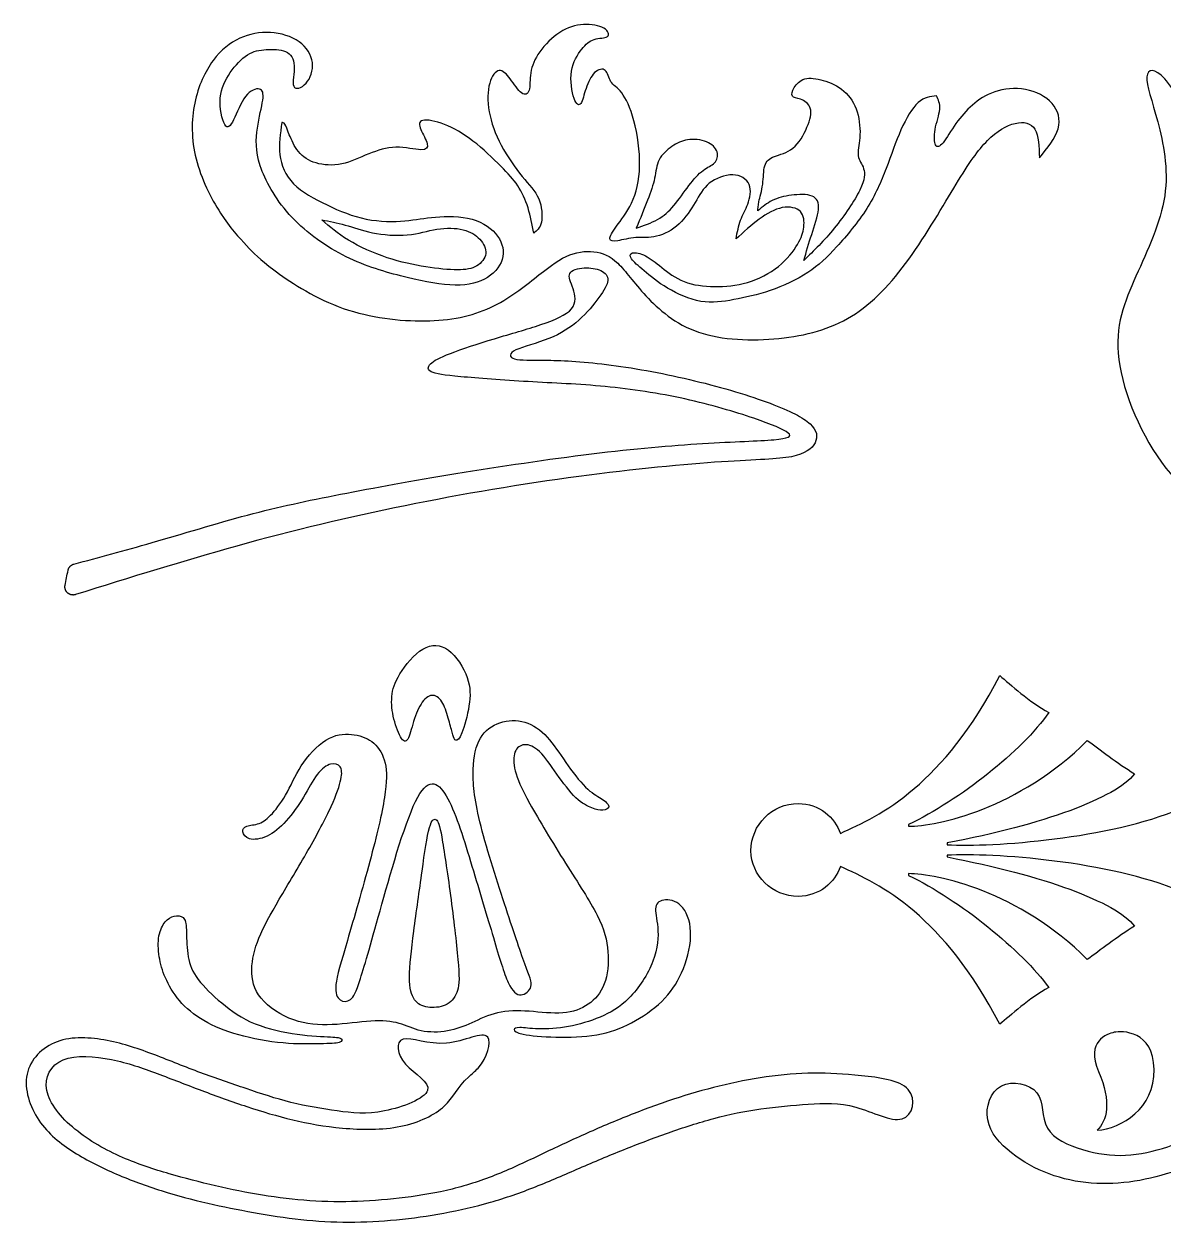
# Model space of a CAD drawing. Header units: millimetres. Extents: x -103 to 104, y -99 to 78.
# Drawn here: x -102.74 to -60.45, y -63.43 to -18.95 of the extents above; entities that cross this region are included whole.
import ezdxf

# ---------------------------------------------------------------- set-up
doc = ezdxf.new("R2010")
doc.units = ezdxf.units.MM
doc.header["$MEASUREMENT"] = 0

msp = doc.modelspace()

# ---------------------------------------------------------------- linework, layer by layer
at = {"color": 5, "linetype": 'ByBlock', "lineweight": -2}
for p, q in [((-69.895, -48.67), (-69.895, -48.735)), ((-68.464, -49.353), (-68.464, -49.418)), ((-68.464, -49.808), (-68.464, -49.873)), ((-69.895, -50.491), (-69.895, -50.556))]:
    msp.add_line(p, q, dxfattribs=at)
for points, knots in [([(-76.304, -26.93), (-76.257, -26.682), (-76.21, -26.434), (-76.133, -26.227), (-76.057, -26.021), (-75.95, -25.855), (-75.868, -25.631), (-75.785, -25.407), (-75.726, -25.123), (-75.814, -24.911), (-75.903, -24.698), (-76.139, -24.556), (-76.429, -24.55), (-76.718, -24.545), (-77.06, -24.674), (-77.296, -24.863), (-77.533, -25.052), (-77.792, -25.548), (-78.17, -26.139), (-78.418, -26.369), (-78.666, -26.599), (-78.973, -26.765), (-79.251, -26.83), (-79.528, -26.895), (-79.776, -26.859), (-80.024, -26.877), (-80.272, -26.895), (-80.52, -26.965), (-80.698, -26.995), (-80.875, -27.024), (-80.981, -27.013), (-80.987, -26.924), (-80.993, -26.836), (-80.898, -26.67), (-80.739, -26.452), (-80.579, -26.233), (-80.355, -25.962), (-80.184, -25.596), (-80.013, -25.229), (-79.895, -24.769), (-79.883, -24.22), (-79.871, -23.671), (-79.965, -23.033), (-80.095, -22.543), (-80.225, -22.053), (-80.39, -21.71), (-80.55, -21.504), (-80.709, -21.297), (-80.863, -21.226), (-80.951, -21.09), (-81.04, -20.955), (-81.064, -20.754), (-81.158, -20.671), (-81.253, -20.588), (-81.418, -20.624), (-81.69, -20.884), (-81.796, -21.108), (-81.873, -21.338), (-81.949, -21.569), (-81.997, -21.805), (-82.067, -21.899), (-82.138, -21.994), (-82.233, -21.946), (-82.315, -21.71), (-82.398, -21.474), (-82.54, -20.624), (-82.186, -20.081), (-82.032, -19.886), (-81.878, -19.691), (-81.749, -19.573), (-81.571, -19.52), (-81.394, -19.467), (-81.17, -19.478), (-81.081, -19.413), (-80.993, -19.348), (-81.04, -19.207), (-81.382, -19.006), (-81.678, -18.947), (-82.268, -18.982), (-82.563, -19.077), (-82.847, -19.26), (-83.13, -19.443), (-83.402, -19.715), (-83.591, -19.98), (-83.78, -20.246), (-83.886, -20.506), (-83.927, -20.76), (-83.969, -21.014), (-83.945, -21.262), (-83.986, -21.409), (-84.028, -21.557), (-84.134, -21.604), (-84.264, -21.51), (-84.394, -21.415), (-84.547, -21.179), (-84.689, -20.99), (-84.831, -20.801), (-84.961, -20.659), (-85.232, -20.695), (-85.374, -20.872), (-85.451, -21.149), (-85.528, -21.427), (-85.539, -21.805), (-85.468, -22.206), (-85.398, -22.608), (-85.244, -23.033), (-85.02, -23.452), (-84.795, -23.871), (-84.5, -24.285), (-84.24, -24.604), (-83.981, -24.922), (-83.756, -25.147), (-83.632, -25.436), (-83.508, -25.725), (-83.485, -26.08), (-83.532, -26.304), (-83.579, -26.528), (-83.697, -26.623), (-83.815, -26.717)], [2.3486842, 2.3486842, 2.3486842, 2.3486842, 2.3552632, 2.3552632, 2.3552632, 2.3618421, 2.3618421, 2.3618421, 2.3684211, 2.3684211, 2.3684211, 2.375, 2.375, 2.375, 2.3815789, 2.3815789, 2.3815789, 2.3881579, 2.3947368, 2.3947368, 2.3947368, 2.4013158, 2.4013158, 2.4013158, 2.4078947, 2.4078947, 2.4078947, 2.4144737, 2.4144737, 2.4144737, 2.4210526, 2.4210526, 2.4210526, 2.4276316, 2.4276316, 2.4276316, 2.4342105, 2.4342105, 2.4342105, 2.4407895, 2.4407895, 2.4407895, 2.4473684, 2.4473684, 2.4473684, 2.4539474, 2.4539474, 2.4539474, 2.4605263, 2.4605263, 2.4605263, 2.4671053, 2.4671053, 2.4671053, 2.4736842, 2.4736842, 2.4802632, 2.4802632, 2.4802632, 2.4868421, 2.4868421, 2.4868421, 2.4934211, 2.4934211, 2.4934211, 2.5, 2.5065789, 2.5065789, 2.5065789, 2.5131579, 2.5131579, 2.5131579, 2.5197368, 2.5197368, 2.5197368, 2.5263158, 2.5263158, 2.5328947, 2.5328947, 2.5394737, 2.5394737, 2.5394737, 2.5460526, 2.5460526, 2.5460526, 2.5526316, 2.5526316, 2.5526316, 2.5592105, 2.5592105, 2.5592105, 2.5657895, 2.5657895, 2.5657895, 2.5723684, 2.5723684, 2.5723684, 2.5789474, 2.5789474, 2.5855263, 2.5855263, 2.5855263, 2.5921053, 2.5921053, 2.5921053, 2.5986842, 2.5986842, 2.5986842, 2.6052632, 2.6052632, 2.6052632, 2.6118421, 2.6118421, 2.6118421, 2.6184211, 2.6184211, 2.6184211, 2.625, 2.625, 2.625, 2.625]), ([(-93.168, -22.608), (-93.227, -23.009), (-93.286, -23.411), (-93.239, -23.801), (-93.192, -24.19), (-93.038, -24.568), (-92.731, -24.881), (-92.424, -25.194), (-91.964, -25.442), (-91.491, -25.666), (-91.019, -25.891), (-90.535, -26.092), (-90.033, -26.192), (-89.531, -26.292), (-89.011, -26.292), (-88.598, -26.257), (-88.185, -26.221), (-87.878, -26.151), (-87.051, -26.08), (-86.531, -26.08), (-86.106, -26.198), (-85.681, -26.316), (-85.35, -26.552), (-85.156, -26.824), (-84.961, -27.095), (-84.902, -27.402), (-84.99, -27.692), (-85.079, -27.981), (-85.315, -28.253), (-85.646, -28.424), (-85.976, -28.595), (-86.401, -28.666), (-87.452, -28.607), (-88.078, -28.477), (-88.763, -28.3), (-89.448, -28.123), (-90.192, -27.898), (-90.918, -27.52), (-91.645, -27.143), (-93.062, -26.08), (-93.794, -24.757), (-93.971, -24.208), (-94.148, -23.659), (-94.136, -23.222), (-94.018, -22.407), (-93.912, -22.029), (-93.877, -21.775), (-93.841, -21.521), (-93.877, -21.391), (-94.001, -21.362), (-94.125, -21.332), (-94.337, -21.403), (-94.514, -21.634), (-94.691, -21.864), (-94.833, -22.254), (-94.957, -22.502), (-95.081, -22.75), (-95.187, -22.856), (-95.288, -22.685), (-95.388, -22.513), (-95.483, -22.065), (-95.453, -21.693), (-95.424, -21.321), (-95.117, -20.73), (-94.668, -20.234), (-94.443, -20.092), (-94.219, -19.951), (-93.995, -19.915), (-93.747, -19.898), (-93.499, -19.88), (-93.227, -19.88), (-93.032, -19.968), (-92.837, -20.057), (-92.719, -20.234), (-92.708, -20.5), (-92.696, -20.765), (-92.791, -21.12), (-92.726, -21.261), (-92.661, -21.403), (-92.436, -21.332), (-92.271, -21.149), (-92.105, -20.966), (-91.999, -20.671), (-92.034, -20.382), (-92.07, -20.092), (-92.247, -19.809), (-92.53, -19.608), (-92.814, -19.408), (-93.204, -19.289), (-93.593, -19.266), (-93.983, -19.242), (-94.373, -19.313), (-94.733, -19.478), (-95.093, -19.644), (-95.424, -19.903), (-95.719, -20.305), (-96.014, -20.707), (-96.274, -21.25), (-96.404, -21.882), (-96.534, -22.513), (-96.534, -23.234), (-96.351, -23.96), (-96.168, -24.686), (-95.802, -25.418), (-95.447, -25.968), (-95.093, -26.517), (-94.751, -26.883), (-94.479, -27.172), (-94.207, -27.461), (-94.007, -27.674), (-93.469, -28.076)], [2.7368421, 2.7368421, 2.7368421, 2.7368421, 2.7434211, 2.7434211, 2.7434211, 2.75, 2.75, 2.75, 2.7565789, 2.7565789, 2.7565789, 2.7631579, 2.7631579, 2.7631579, 2.7697368, 2.7697368, 2.7697368, 2.7763158, 2.7763158, 2.7828947, 2.7828947, 2.7828947, 2.7894737, 2.7894737, 2.7894737, 2.7960526, 2.7960526, 2.7960526, 2.8026316, 2.8026316, 2.8026316, 2.8092105, 2.8092105, 2.8157895, 2.8157895, 2.8157895, 2.8223684, 2.8223684, 2.8223684, 2.8289474, 2.8355263, 2.8355263, 2.8355263, 2.8421053, 2.8421053, 2.8486842, 2.8486842, 2.8486842, 2.8552632, 2.8552632, 2.8552632, 2.8618421, 2.8618421, 2.8618421, 2.8684211, 2.8684211, 2.8684211, 2.875, 2.875, 2.875, 2.8815789, 2.8815789, 2.8815789, 2.8881579, 2.8947368, 2.8947368, 2.8947368, 2.9013158, 2.9013158, 2.9013158, 2.9078947, 2.9078947, 2.9078947, 2.9144737, 2.9144737, 2.9144737, 2.9210526, 2.9210526, 2.9210526, 2.9276316, 2.9276316, 2.9276316, 2.9342105, 2.9342105, 2.9342105, 2.9407895, 2.9407895, 2.9407895, 2.9473684, 2.9473684, 2.9473684, 2.9539474, 2.9539474, 2.9539474, 2.9605263, 2.9605263, 2.9605263, 2.9671053, 2.9671053, 2.9671053, 2.9736842, 2.9736842, 2.9736842, 2.9802632, 2.9802632, 2.9802632, 2.9868421, 2.9868421, 2.9868421, 3, 3, 3, 3]), ([(-57.178, -37.932), (-58.33, -37.24), (-59.445, -36.578), (-60.345, -35.433), (-61.246, -34.287), (-61.932, -32.658), (-62.091, -31.402), (-62.25, -30.147), (-61.883, -29.265), (-61.454, -28.309), (-61.025, -27.354), (-60.535, -26.324), (-60.388, -25.326), (-60.241, -24.328), (-60.437, -23.36), (-60.645, -22.582), (-60.854, -21.804), (-61.074, -21.216), (-61.025, -20.603), (-60.756, -20.579), (-60.388, -20.983), (-60.021, -21.387), (-59.09, -23.054), (-58.379, -24.083), (-57.975, -24.53), (-57.57, -24.977), (-57.117, -25.357), (-56.541, -27.341), (-56.419, -28.946), (-56.413, -30.441), (-56.407, -31.935), (-56.627, -34.704), (-55.721, -36.787), (-55.151, -37.613), (-54.581, -38.44), (-53.895, -39.053), (-53.626, -39.427), (-53.356, -39.8), (-53.503, -39.935), (-54.171, -39.641), (-54.839, -39.347), (-56.027, -38.624), (-57.178, -37.932)], [0, 0, 0, 0, 0.058824, 0.058824, 0.058824, 0.117647, 0.117647, 0.117647, 0.176471, 0.176471, 0.176471, 0.235294, 0.235294, 0.235294, 0.294118, 0.294118, 0.294118, 0.352941, 0.352941, 0.411765, 0.411765, 0.411765, 0.470588, 0.529412, 0.529412, 0.529412, 0.588235, 0.588235, 0.647059, 0.647059, 0.647059, 0.705882, 0.764706, 0.764706, 0.764706, 0.823529, 0.823529, 0.823529, 0.882353, 0.882353, 0.882353, 1, 1, 1, 1]), ([(-75.454, -25.545), (-75.419, -25.383), (-75.348, -25.147), (-75.315, -24.899), (-75.283, -24.651), (-75.289, -24.391), (-75.236, -24.214), (-75.183, -24.037), (-75.07, -23.942), (-74.879, -23.868), (-74.687, -23.795), (-74.415, -23.742), (-74.191, -23.558), (-73.966, -23.375), (-73.789, -23.062), (-73.671, -22.782), (-73.553, -22.502), (-73.494, -22.254), (-73.547, -22.076), (-73.6, -21.899), (-73.766, -21.793), (-74.049, -21.687), (-74.167, -21.687), (-74.211, -21.625), (-74.256, -21.563), (-74.226, -21.439), (-74.146, -21.309), (-74.067, -21.179), (-73.937, -21.043), (-73.751, -20.99), (-73.565, -20.937), (-73.323, -20.966), (-73.063, -21.043), (-72.803, -21.12), (-72.526, -21.244), (-72.301, -21.439), (-72.077, -21.634), (-71.906, -21.899), (-71.808, -22.212), (-71.711, -22.525), (-71.687, -22.885), (-71.708, -23.172), (-71.728, -23.458), (-71.793, -23.671), (-71.767, -23.842), (-71.74, -24.013), (-71.622, -24.143), (-71.566, -24.32), (-71.51, -24.497), (-71.516, -24.722), (-71.708, -25.114), (-71.9, -25.507), (-72.278, -26.068), (-72.655, -26.531), (-73.033, -26.995), (-73.411, -27.361), (-73.789, -27.727)], [2, 2, 2, 2, 2.037037, 2.037037, 2.037037, 2.0740741, 2.0740741, 2.0740741, 2.1111111, 2.1111111, 2.1111111, 2.1481481, 2.1481481, 2.1481481, 2.1851852, 2.1851852, 2.1851852, 2.2222222, 2.2222222, 2.2222222, 2.2592593, 2.2592593, 2.2962963, 2.2962963, 2.2962963, 2.3333333, 2.3333333, 2.3333333, 2.3703704, 2.3703704, 2.3703704, 2.4074074, 2.4074074, 2.4074074, 2.4444444, 2.4444444, 2.4444444, 2.4814815, 2.4814815, 2.4814815, 2.5185185, 2.5185185, 2.5185185, 2.5555556, 2.5555556, 2.5555556, 2.5925926, 2.5925926, 2.5925926, 2.6296296, 2.6296296, 2.6296296, 2.6666667, 2.6666667, 2.6666667, 2.7037037, 2.7037037, 2.7037037, 2.7037037]), ([(-65.038, -23.919), (-64.743, -23.553), (-64.448, -23.186), (-64.247, -22.49), (-64.342, -22.159), (-64.572, -21.899), (-64.802, -21.639), (-65.168, -21.45), (-65.558, -21.38), (-65.948, -21.309), (-66.361, -21.356), (-66.698, -21.468), (-67.034, -21.58), (-67.294, -21.758), (-67.524, -21.958), (-67.755, -22.159), (-67.955, -22.383), (-68.138, -22.643), (-68.321, -22.903), (-68.487, -23.198), (-68.617, -23.358), (-68.747, -23.517), (-68.841, -23.541), (-68.894, -23.44), (-68.947, -23.34), (-68.959, -23.116), (-68.912, -22.862), (-68.865, -22.608), (-68.758, -22.324), (-68.741, -22.112), (-68.723, -21.899), (-68.794, -21.758), (-68.865, -21.616)], [3.11184211, 3.11184211, 3.11184211, 3.11184211, 3.11842105, 3.11842105, 3.125, 3.125, 3.125, 3.13157895, 3.13157895, 3.13157895, 3.13815789, 3.13815789, 3.13815789, 3.14473684, 3.14473684, 3.14473684, 3.15131579, 3.15131579, 3.15131579, 3.15789474, 3.15789474, 3.15789474, 3.16447368, 3.16447368, 3.16447368, 3.17105263, 3.17105263, 3.17105263, 3.17763158, 3.17763158, 3.17763158, 3.18421053, 3.18421053, 3.18421053, 3.18421053]), ([(-68.865, -21.616), (-69.089, -21.639), (-69.313, -21.663), (-69.538, -21.864), (-69.762, -22.065), (-69.987, -22.442), (-70.181, -22.879), (-70.376, -23.316), (-70.542, -23.812), (-70.731, -24.308), (-70.919, -24.804), (-71.132, -25.3), (-71.451, -25.802), (-71.77, -26.304), (-72.195, -26.812), (-72.561, -27.213), (-72.927, -27.615), (-73.541, -28.205), (-74.557, -28.678), (-75.035, -28.843), (-75.513, -29.008), (-75.962, -29.103), (-76.381, -29.18), (-76.8, -29.256), (-77.19, -29.315), (-77.609, -29.245), (-78.029, -29.174), (-78.477, -28.973), (-78.844, -28.755), (-79.21, -28.536), (-79.493, -28.3), (-79.717, -28.111), (-79.942, -27.922), (-80.107, -27.78), (-80.184, -27.668), (-80.261, -27.556), (-80.249, -27.473), (-80.148, -27.45), (-80.048, -27.426), (-79.859, -27.461), (-79.67, -27.556), (-79.481, -27.65), (-79.292, -27.804), (-79.062, -27.987), (-78.832, -28.17), (-78.56, -28.383), (-78.229, -28.512), (-77.899, -28.642), (-77.509, -28.69), (-77.108, -28.695), (-76.706, -28.701), (-76.293, -28.666), (-75.879, -28.542), (-75.466, -28.418), (-75.053, -28.205), (-74.728, -27.946), (-74.403, -27.686), (-74.167, -27.379), (-74.019, -27.131), (-73.872, -26.883), (-73.813, -26.694), (-73.789, -26.487), (-73.766, -26.28), (-73.777, -26.056), (-73.913, -25.914), (-74.049, -25.773), (-74.309, -25.714), (-74.864, -25.82), (-75.159, -25.985), (-75.738, -26.41), (-76.021, -26.67), (-76.304, -26.93)], [3.1842105, 3.1842105, 3.1842105, 3.1842105, 3.1907895, 3.1907895, 3.1907895, 3.1973684, 3.1973684, 3.1973684, 3.2039474, 3.2039474, 3.2039474, 3.2105263, 3.2105263, 3.2105263, 3.2171053, 3.2171053, 3.2171053, 3.2236842, 3.2302632, 3.2302632, 3.2302632, 3.2368421, 3.2368421, 3.2368421, 3.2434211, 3.2434211, 3.2434211, 3.25, 3.25, 3.25, 3.2565789, 3.2565789, 3.2565789, 3.2631579, 3.2631579, 3.2631579, 3.2697368, 3.2697368, 3.2697368, 3.2763158, 3.2763158, 3.2763158, 3.2828947, 3.2828947, 3.2828947, 3.2894737, 3.2894737, 3.2894737, 3.2960526, 3.2960526, 3.2960526, 3.3026316, 3.3026316, 3.3026316, 3.3092105, 3.3092105, 3.3092105, 3.3157895, 3.3157895, 3.3157895, 3.3223684, 3.3223684, 3.3223684, 3.3289474, 3.3289474, 3.3289474, 3.3355263, 3.3355263, 3.3421053, 3.3421053, 3.3486842, 3.3486842, 3.3486842, 3.3486842]), ([(-93.469, -28.076), (-92.932, -28.477), (-92.058, -29.067), (-91.072, -29.439), (-90.086, -29.811), (-88.988, -29.965), (-88.031, -29.971), (-87.075, -29.977), (-86.26, -29.835), (-84.854, -29.233), (-84.264, -28.772), (-83.792, -28.4), (-83.319, -28.028), (-82.965, -27.745), (-82.256, -27.414), (-81.902, -27.367), (-81.583, -27.402), (-81.264, -27.438), (-80.981, -27.556), (-80.692, -27.833), (-80.402, -28.111), (-80.107, -28.548), (-79.647, -29.044), (-79.186, -29.54), (-78.56, -30.095), (-76.824, -30.685), (-75.714, -30.721), (-74.71, -30.62), (-73.706, -30.52), (-72.809, -30.284), (-72.018, -29.8), (-71.227, -29.315), (-70.542, -28.583), (-69.886, -27.674), (-69.231, -26.765), (-68.605, -25.678), (-68.127, -24.893), (-67.648, -24.108), (-66.987, -23.139), (-66.255, -22.714), (-65.936, -22.637), (-65.617, -22.561), (-65.346, -22.62), (-65.204, -22.856), (-65.062, -23.092), (-65.05, -23.505), (-65.038, -23.919)], [3, 3, 3, 3, 3.0065789, 3.0065789, 3.0065789, 3.0131579, 3.0131579, 3.0131579, 3.0197368, 3.0197368, 3.0263158, 3.0263158, 3.0263158, 3.0328947, 3.0328947, 3.0394737, 3.0394737, 3.0394737, 3.0460526, 3.0460526, 3.0460526, 3.0526316, 3.0526316, 3.0526316, 3.0592105, 3.0592105, 3.0657895, 3.0657895, 3.0657895, 3.0723684, 3.0723684, 3.0723684, 3.0789474, 3.0789474, 3.0789474, 3.0855263, 3.0855263, 3.0855263, 3.0921053, 3.0986842, 3.0986842, 3.0986842, 3.1052632, 3.1052632, 3.1052632, 3.1118421, 3.1118421, 3.1118421, 3.1118421]), ([(-83.815, -26.717), (-83.874, -26.399), (-83.933, -26.08), (-84.028, -25.779), (-84.122, -25.477), (-84.252, -25.194), (-84.571, -24.71), (-84.76, -24.509), (-85.043, -24.226), (-85.327, -23.942), (-85.705, -23.576), (-86.071, -23.293), (-86.437, -23.009), (-86.791, -22.809), (-87.128, -22.679), (-87.464, -22.549), (-87.783, -22.49), (-87.937, -22.525), (-88.09, -22.561), (-88.078, -22.69), (-87.937, -23.033), (-87.807, -23.246), (-87.771, -23.393), (-87.736, -23.541), (-87.795, -23.623), (-88.22, -23.612), (-88.586, -23.517), (-88.934, -23.523), (-89.283, -23.529), (-89.614, -23.635), (-89.944, -23.771), (-90.275, -23.907), (-90.605, -24.072), (-90.942, -24.143), (-91.279, -24.214), (-91.621, -24.19), (-91.899, -24.108), (-92.176, -24.025), (-92.389, -23.883), (-92.548, -23.688), (-92.708, -23.494), (-92.814, -23.246), (-92.967, -22.868), (-93.015, -22.738), (-93.056, -22.673), (-93.097, -22.608), (-93.133, -22.608), (-93.168, -22.608)], [2.625, 2.625, 2.625, 2.625, 2.6315789, 2.6315789, 2.6315789, 2.6381579, 2.6381579, 2.6447368, 2.6447368, 2.6447368, 2.6513158, 2.6513158, 2.6513158, 2.6578947, 2.6578947, 2.6578947, 2.6644737, 2.6644737, 2.6644737, 2.6710526, 2.6710526, 2.6776316, 2.6776316, 2.6776316, 2.6842105, 2.6842105, 2.6907895, 2.6907895, 2.6907895, 2.6973684, 2.6973684, 2.6973684, 2.7039474, 2.7039474, 2.7039474, 2.7105263, 2.7105263, 2.7105263, 2.7171053, 2.7171053, 2.7171053, 2.7236842, 2.7236842, 2.7302632, 2.7302632, 2.7302632, 2.7368421, 2.7368421, 2.7368421, 2.7368421]), ([(-80.01, -26.534), (-79.86, -26.169), (-79.71, -25.804), (-79.589, -25.492), (-79.469, -25.18), (-79.377, -24.921), (-79.326, -24.674), (-79.274, -24.427), (-79.263, -24.191), (-79.161, -23.991), (-79.059, -23.791), (-78.868, -23.626), (-78.684, -23.498), (-78.5, -23.37), (-78.323, -23.278), (-78.1, -23.246), (-77.876, -23.214), (-77.605, -23.24), (-77.401, -23.324), (-77.196, -23.408), (-77.058, -23.549), (-77.009, -23.698), (-76.96, -23.847), (-77.002, -24.003), (-77.102, -24.106), (-77.202, -24.209), (-77.361, -24.259), (-77.696, -24.509), (-77.873, -24.709), (-78.056, -24.949), (-78.238, -25.189), (-78.427, -25.469), (-78.613, -25.689), (-78.8, -25.91), (-78.986, -26.072), (-79.218, -26.203), (-79.451, -26.334), (-79.731, -26.434), (-80.01, -26.534)], [0, 0, 0, 0, 0.071429, 0.071429, 0.071429, 0.142857, 0.142857, 0.142857, 0.214286, 0.214286, 0.214286, 0.285714, 0.285714, 0.285714, 0.357143, 0.357143, 0.357143, 0.428571, 0.428571, 0.428571, 0.5, 0.5, 0.5, 0.571429, 0.571429, 0.571429, 0.642857, 0.642857, 0.714286, 0.714286, 0.714286, 0.785714, 0.785714, 0.785714, 0.857143, 0.857143, 0.857143, 1, 1, 1, 1]), ([(-73.789, -27.727), (-73.695, -27.408), (-73.6, -27.089), (-73.388, -26.428), (-73.27, -26.086), (-73.246, -25.832), (-73.222, -25.578), (-73.293, -25.413), (-73.671, -25.259), (-73.978, -25.271), (-74.521, -25.342), (-74.758, -25.401), (-74.958, -25.501), (-75.159, -25.601), (-75.324, -25.743), (-75.49, -25.885)], [2.7037037, 2.7037037, 2.7037037, 2.7037037, 2.7407407, 2.7407407, 2.7777778, 2.7777778, 2.7777778, 2.8148148, 2.8148148, 2.8518519, 2.8518519, 2.8888889, 2.8888889, 2.8888889, 2.9259259, 2.9259259, 2.9259259, 2.9259259]), ([(-90.815, -26.413), (-90.517, -26.499), (-90.204, -26.617), (-89.805, -26.697), (-89.407, -26.776), (-88.923, -26.818), (-88.509, -26.779), (-88.096, -26.741), (-87.754, -26.623), (-87.408, -26.567), (-87.063, -26.511), (-86.714, -26.517), (-86.44, -26.585), (-86.165, -26.652), (-85.964, -26.782), (-85.817, -26.942), (-85.669, -27.101), (-85.575, -27.29), (-85.595, -27.47), (-85.616, -27.65), (-85.752, -27.822), (-85.932, -27.928), (-86.112, -28.034), (-86.336, -28.076), (-86.652, -28.076), (-86.968, -28.076), (-87.376, -28.034), (-87.821, -27.963), (-88.267, -27.892), (-88.751, -27.792), (-89.256, -27.624), (-89.761, -27.455), (-90.287, -27.219), (-90.694, -26.974), (-91.101, -26.729), (-91.391, -26.475), (-91.68, -26.221)], [2, 2, 2, 2, 2.0714286, 2.0714286, 2.0714286, 2.1428571, 2.1428571, 2.1428571, 2.2142857, 2.2142857, 2.2142857, 2.2857143, 2.2857143, 2.2857143, 2.3571429, 2.3571429, 2.3571429, 2.4285714, 2.4285714, 2.4285714, 2.5, 2.5, 2.5, 2.5714286, 2.5714286, 2.5714286, 2.6428571, 2.6428571, 2.6428571, 2.7142857, 2.7142857, 2.7142857, 2.7857143, 2.7857143, 2.7857143, 2.8571429, 2.8571429, 2.8571429, 2.8571429]), ([(-86.909, -31.175), (-86.496, -31.016), (-85.882, -30.815), (-85.274, -30.632), (-84.665, -30.449), (-84.063, -30.284), (-83.547, -30.11), (-83.03, -29.935), (-82.599, -29.752), (-82.41, -29.522), (-82.221, -29.292), (-82.274, -29.014), (-82.354, -28.775), (-82.434, -28.536), (-82.54, -28.335), (-82.475, -28.205), (-82.41, -28.076), (-82.174, -28.016), (-81.943, -28.005), (-81.713, -27.993), (-81.489, -28.028), (-81.323, -28.105), (-81.158, -28.182), (-81.052, -28.3), (-81.064, -28.465), (-81.075, -28.631), (-81.205, -28.843), (-81.394, -29.103), (-81.583, -29.363), (-81.831, -29.67), (-82.445, -30.213), (-82.811, -30.449), (-83.254, -30.626), (-83.697, -30.803), (-84.217, -30.922), (-84.476, -31.051), (-84.736, -31.181), (-84.736, -31.323), (-84.53, -31.382), (-84.323, -31.441), (-83.91, -31.418), (-83.301, -31.429), (-82.693, -31.441), (-81.89, -31.488), (-80.94, -31.612), (-79.989, -31.736), (-78.891, -31.937), (-77.84, -32.191), (-76.789, -32.445), (-75.785, -32.752), (-75.041, -33.029), (-74.297, -33.307), (-73.813, -33.555), (-73.293, -34.039), (-73.258, -34.275), (-73.37, -34.494), (-73.482, -34.712), (-73.742, -34.913), (-74.25, -35.013), (-74.758, -35.114), (-75.513, -35.114), (-76.842, -35.202), (-78.17, -35.291), (-80.072, -35.468), (-82.144, -35.746), (-84.217, -36.023), (-86.46, -36.401), (-88.592, -36.832), (-90.724, -37.263), (-92.743, -37.747), (-94.845, -38.332), (-96.79, -38.873), (-98.807, -39.5), (-100.828, -40.133)], [17.9354893, 17.9354893, 17.9354893, 17.9354893, 17.9587451, 17.9587451, 17.9587451, 17.9820009, 17.9820009, 17.9820009, 18.0052567, 18.0052567, 18.0052567, 18.0285126, 18.0285126, 18.0285126, 18.0517684, 18.0517684, 18.0517684, 18.0750242, 18.0750242, 18.0750242, 18.09828, 18.09828, 18.09828, 18.1215358, 18.1215358, 18.1215358, 18.1447916, 18.1447916, 18.1447916, 18.1680474, 18.1680474, 18.1913033, 18.1913033, 18.1913033, 18.2145591, 18.2145591, 18.2145591, 18.2378149, 18.2378149, 18.2378149, 18.2610707, 18.2610707, 18.2610707, 18.2843265, 18.2843265, 18.2843265, 18.3075823, 18.3075823, 18.3075823, 18.3308381, 18.3308381, 18.3308381, 18.354094, 18.354094, 18.3773498, 18.3773498, 18.3773498, 18.4006056, 18.4006056, 18.4006056, 18.4238614, 18.4238614, 18.4238614, 18.4471172, 18.4471172, 18.4471172, 18.470373, 18.470373, 18.470373, 18.4936288, 18.4936288, 18.4936288, 18.5151521, 18.5151521, 18.5151521, 18.5151521]), ([(-100.886, -38.998), (-99.966, -38.754), (-99.039, -38.507), (-97.986, -38.202), (-96.864, -37.877), (-95.601, -37.487), (-94.443, -37.18), (-93.286, -36.873), (-92.235, -36.649), (-90.995, -36.407), (-89.755, -36.165), (-88.326, -35.905), (-85.079, -35.374), (-83.26, -35.102), (-80.072, -34.712), (-78.702, -34.594), (-77.544, -34.523), (-76.387, -34.452), (-75.442, -34.429), (-74.899, -34.382), (-74.356, -34.334), (-74.214, -34.264), (-74.521, -34.004), (-74.97, -33.815), (-75.649, -33.585), (-76.328, -33.354), (-77.237, -33.083), (-78.2, -32.87), (-79.162, -32.657), (-80.178, -32.504), (-81.158, -32.409), (-82.138, -32.315), (-83.083, -32.28), (-84.022, -32.226), (-84.961, -32.173), (-85.894, -32.102), (-87.145, -31.984), (-87.464, -31.937), (-87.618, -31.86), (-87.771, -31.784), (-87.759, -31.677), (-87.647, -31.565), (-87.535, -31.453), (-87.323, -31.335), (-86.909, -31.175)], [17.5415837, 17.5415837, 17.5415837, 17.5415837, 17.5633963, 17.5633963, 17.5633963, 17.5866521, 17.5866521, 17.5866521, 17.6099079, 17.6099079, 17.6099079, 17.6331637, 17.6331637, 17.6564195, 17.6564195, 17.6796753, 17.6796753, 17.6796753, 17.7029312, 17.7029312, 17.7029312, 17.726187, 17.726187, 17.7494428, 17.7494428, 17.7494428, 17.7726986, 17.7726986, 17.7726986, 17.7959544, 17.7959544, 17.7959544, 17.8192102, 17.8192102, 17.8192102, 17.842466, 17.842466, 17.8657219, 17.8657219, 17.8657219, 17.8889777, 17.8889777, 17.8889777, 17.9354893, 17.9354893, 17.9354893, 17.9354893]), ([(-87.931, -42.153), (-88.256, -42.346), (-88.581, -42.748), (-88.782, -43.075), (-88.983, -43.403), (-89.06, -43.656), (-89.084, -43.921), (-89.107, -44.186), (-89.076, -44.465), (-88.932, -45.037), (-88.818, -45.331), (-88.72, -45.473), (-88.622, -45.615), (-88.54, -45.604), (-88.468, -45.452), (-88.395, -45.3), (-88.334, -45.006), (-88.243, -44.736), (-88.153, -44.465), (-88.035, -44.217), (-87.903, -44.063), (-87.772, -43.908), (-87.627, -43.846), (-87.496, -43.882), (-87.364, -43.918), (-87.246, -44.052), (-87.156, -44.241), (-87.065, -44.429), (-87.004, -44.671), (-86.949, -44.87), (-86.895, -45.068), (-86.849, -45.223), (-86.782, -45.455), (-86.761, -45.532), (-86.71, -45.542), (-86.658, -45.553), (-86.576, -45.496), (-86.48, -45.264), (-86.385, -45.032), (-86.277, -44.625), (-86.219, -44.262), (-86.162, -43.899), (-86.155, -43.581), (-86.287, -43.21), (-86.418, -42.838), (-86.688, -42.414), (-86.985, -42.195), (-87.282, -41.975), (-87.607, -41.959), (-87.931, -42.153)], [0, 0, 0, 0, 0.055556, 0.055556, 0.055556, 0.111111, 0.111111, 0.111111, 0.166667, 0.166667, 0.222222, 0.222222, 0.222222, 0.277778, 0.277778, 0.277778, 0.333333, 0.333333, 0.333333, 0.388889, 0.388889, 0.388889, 0.444444, 0.444444, 0.444444, 0.5, 0.5, 0.5, 0.555556, 0.555556, 0.555556, 0.611111, 0.611111, 0.666667, 0.666667, 0.666667, 0.722222, 0.722222, 0.722222, 0.777778, 0.777778, 0.777778, 0.833333, 0.833333, 0.833333, 0.888889, 0.888889, 0.888889, 1, 1, 1, 1]), ([(-92.197, -49.633), (-92.545, -50.244), (-92.937, -50.888), (-93.262, -51.443), (-93.587, -51.997), (-93.845, -52.461), (-94.017, -52.881), (-94.19, -53.301), (-94.278, -53.677), (-94.283, -54.049), (-94.288, -54.42), (-94.211, -54.786), (-93.938, -55.119), (-93.665, -55.452), (-93.197, -55.752), (-92.728, -55.92), (-92.259, -56.087), (-91.789, -56.122), (-91.296, -56.098), (-90.803, -56.075), (-90.287, -55.992), (-89.862, -55.966), (-89.437, -55.941), (-89.102, -55.971), (-88.816, -56.051), (-88.53, -56.131), (-88.292, -56.26), (-87.993, -56.325), (-87.694, -56.389), (-87.333, -56.389), (-87.014, -56.332), (-86.694, -56.276), (-86.416, -56.162), (-86.119, -56.028), (-85.823, -55.894), (-85.508, -55.739), (-84.802, -55.58), (-84.41, -55.574), (-83.988, -55.603), (-83.565, -55.631), (-83.111, -55.693), (-82.732, -55.665), (-82.353, -55.636), (-82.049, -55.518), (-81.792, -55.34), (-81.534, -55.162), (-81.322, -54.925), (-81.196, -54.587), (-81.07, -54.25), (-81.029, -53.811), (-81.059, -53.389), (-81.09, -52.966), (-81.194, -52.559), (-81.462, -52.03), (-81.73, -51.502), (-82.163, -50.852), (-82.637, -50.1), (-83.111, -49.347), (-83.627, -48.491), (-83.957, -47.896), (-84.287, -47.3), (-84.431, -46.965), (-84.575, -46.388), (-84.575, -46.145), (-84.511, -45.978), (-84.447, -45.81), (-84.318, -45.718), (-84.155, -45.707), (-83.993, -45.697), (-83.797, -45.769), (-83.596, -45.962), (-83.395, -46.156), (-83.189, -46.47), (-82.959, -46.795), (-82.73, -47.12), (-82.477, -47.455), (-82.25, -47.671), (-82.024, -47.888), (-81.822, -47.986), (-81.493, -48.115), (-81.364, -48.146), (-81.126, -48.125), (-81.018, -48.074), (-81.026, -47.994), (-81.034, -47.914), (-81.157, -47.805), (-81.315, -47.702), (-81.472, -47.599), (-81.663, -47.501), (-81.892, -47.277), (-82.121, -47.053), (-82.39, -46.702), (-82.627, -46.362), (-82.864, -46.022), (-83.07, -45.692), (-83.315, -45.426), (-83.56, -45.161), (-83.843, -44.96), (-84.452, -44.774), (-84.776, -44.79), (-85.07, -44.89), (-85.364, -44.991), (-85.627, -45.176), (-85.797, -45.462), (-85.967, -45.749), (-86.045, -46.135), (-86.06, -46.62), (-86.076, -47.104), (-86.029, -47.687), (-85.815, -48.568), (-85.601, -49.45), (-85.22, -50.631), (-84.9, -51.608), (-84.581, -52.584), (-84.323, -53.358), (-84.148, -53.84), (-83.972, -54.322), (-83.879, -54.513), (-83.918, -54.677), (-83.957, -54.842), (-84.127, -54.982), (-84.288, -54.991), (-84.449, -55.001), (-84.601, -54.882), (-84.761, -54.536), (-84.921, -54.191), (-85.088, -53.62), (-85.314, -52.862), (-85.539, -52.105), (-85.823, -51.162), (-86.109, -50.213), (-86.395, -49.264), (-86.684, -48.311), (-87.006, -47.71), (-87.328, -47.11), (-87.684, -46.862), (-88.12, -47.651), (-88.555, -48.44), (-89.071, -50.265), (-89.834, -52.976), (-90.081, -53.863), (-90.249, -54.389), (-90.416, -54.915), (-90.504, -55.08), (-90.623, -55.165), (-90.741, -55.25), (-90.891, -55.255), (-91.004, -55.178), (-91.117, -55.1), (-91.195, -54.94), (-91.159, -54.613), (-91.123, -54.286), (-90.973, -53.791), (-90.733, -52.974), (-90.494, -52.157), (-90.164, -51.017), (-89.903, -50.043), (-89.643, -49.069), (-89.452, -48.259), (-89.262, -47.073), (-89.262, -46.697), (-89.334, -46.385), (-89.406, -46.073), (-89.55, -45.826), (-89.749, -45.653), (-89.947, -45.48), (-90.2, -45.382), (-90.481, -45.336), (-90.762, -45.29), (-91.071, -45.295), (-91.404, -45.468), (-91.736, -45.64), (-92.092, -45.981), (-92.352, -46.349), (-92.612, -46.718), (-92.777, -47.115), (-92.96, -47.45), (-93.143, -47.785), (-93.345, -48.058), (-93.52, -48.254), (-93.695, -48.45), (-93.845, -48.568), (-94.01, -48.628), (-94.174, -48.687), (-94.355, -48.687), (-94.468, -48.726), (-94.582, -48.764), (-94.628, -48.842), (-94.615, -48.94), (-94.602, -49.038), (-94.53, -49.156), (-94.37, -49.2), (-94.211, -49.244), (-93.963, -49.213), (-93.718, -49.099), (-93.473, -48.986), (-93.231, -48.79), (-93.002, -48.535), (-92.772, -48.28), (-92.556, -47.965), (-92.368, -47.653), (-92.179, -47.342), (-92.02, -47.032), (-91.852, -46.813), (-91.685, -46.594), (-91.509, -46.465), (-91.357, -46.424), (-91.205, -46.383), (-91.076, -46.429), (-91.007, -46.524), (-90.937, -46.62), (-90.927, -46.764), (-90.976, -46.996), (-91.025, -47.228), (-91.133, -47.548), (-91.339, -47.996), (-91.545, -48.445), (-91.849, -49.022), (-92.197, -49.633)], [0, 0, 0, 0, 0.013158, 0.013158, 0.013158, 0.026316, 0.026316, 0.026316, 0.039474, 0.039474, 0.039474, 0.052632, 0.052632, 0.052632, 0.065789, 0.065789, 0.065789, 0.078947, 0.078947, 0.078947, 0.092105, 0.092105, 0.092105, 0.105263, 0.105263, 0.105263, 0.118421, 0.118421, 0.118421, 0.131579, 0.131579, 0.131579, 0.144737, 0.144737, 0.144737, 0.157895, 0.157895, 0.171053, 0.171053, 0.171053, 0.184211, 0.184211, 0.184211, 0.197368, 0.197368, 0.197368, 0.210526, 0.210526, 0.210526, 0.223684, 0.223684, 0.223684, 0.236842, 0.236842, 0.236842, 0.25, 0.25, 0.25, 0.263158, 0.263158, 0.263158, 0.276316, 0.276316, 0.289474, 0.289474, 0.289474, 0.302632, 0.302632, 0.302632, 0.315789, 0.315789, 0.315789, 0.328947, 0.328947, 0.328947, 0.342105, 0.342105, 0.342105, 0.355263, 0.355263, 0.368421, 0.368421, 0.381579, 0.381579, 0.381579, 0.394737, 0.394737, 0.394737, 0.407895, 0.407895, 0.407895, 0.421053, 0.421053, 0.421053, 0.434211, 0.434211, 0.434211, 0.447368, 0.447368, 0.460526, 0.460526, 0.460526, 0.473684, 0.473684, 0.473684, 0.486842, 0.486842, 0.486842, 0.5, 0.5, 0.5, 0.513158, 0.513158, 0.513158, 0.526316, 0.526316, 0.526316, 0.539474, 0.539474, 0.539474, 0.552632, 0.552632, 0.552632, 0.565789, 0.565789, 0.565789, 0.578947, 0.578947, 0.578947, 0.592105, 0.592105, 0.592105, 0.605263, 0.605263, 0.605263, 0.618421, 0.618421, 0.618421, 0.631579, 0.631579, 0.644737, 0.644737, 0.644737, 0.657895, 0.657895, 0.657895, 0.671053, 0.671053, 0.671053, 0.684211, 0.684211, 0.684211, 0.697368, 0.697368, 0.697368, 0.710526, 0.710526, 0.710526, 0.723684, 0.723684, 0.736842, 0.736842, 0.736842, 0.75, 0.75, 0.75, 0.763158, 0.763158, 0.763158, 0.776316, 0.776316, 0.776316, 0.789474, 0.789474, 0.789474, 0.802632, 0.802632, 0.802632, 0.815789, 0.815789, 0.815789, 0.828947, 0.828947, 0.828947, 0.842105, 0.842105, 0.842105, 0.855263, 0.855263, 0.855263, 0.868421, 0.868421, 0.868421, 0.881579, 0.881579, 0.881579, 0.894737, 0.894737, 0.894737, 0.907895, 0.907895, 0.907895, 0.921053, 0.921053, 0.921053, 0.934211, 0.934211, 0.934211, 0.947368, 0.947368, 0.947368, 0.960526, 0.960526, 0.960526, 0.973684, 0.973684, 0.973684, 1, 1, 1, 1]), ([(-72.431, -50.231), (-72.627, -50.816), (-73.212, -51.336), (-73.993, -51.336), (-74.968, -51.336), (-75.749, -50.556), (-75.749, -49.645), (-75.749, -48.67), (-74.968, -47.889), (-73.993, -47.889), (-73.212, -47.889), (-72.627, -48.41), (-72.431, -48.995)], [23.3, 23.3, 23.3, 23.3, 23.4, 23.4, 23.4, 23.5, 23.5, 23.5, 23.6, 23.6, 23.6, 23.7, 23.7, 23.7, 23.7]), ([(-87.689, -48.782), (-87.782, -49.099), (-87.864, -49.698), (-87.962, -50.404), (-88.06, -51.11), (-88.174, -51.925), (-88.267, -52.626), (-88.359, -53.327), (-88.432, -53.914), (-88.432, -54.335), (-88.432, -54.755), (-88.359, -55.007), (-88.241, -55.172), (-88.122, -55.337), (-87.957, -55.415), (-87.751, -55.446), (-87.545, -55.477), (-87.297, -55.461), (-87.099, -55.371), (-86.9, -55.281), (-86.751, -55.116), (-86.668, -54.907), (-86.586, -54.698), (-86.57, -54.445), (-86.612, -53.894), (-86.653, -53.342), (-86.751, -52.492), (-86.978, -50.754), (-87.107, -49.868), (-87.197, -49.326), (-87.287, -48.785), (-87.339, -48.589), (-87.416, -48.509), (-87.493, -48.429), (-87.596, -48.465), (-87.689, -48.782)], [0, 0, 0, 0, 0.076923, 0.076923, 0.076923, 0.153846, 0.153846, 0.153846, 0.230769, 0.230769, 0.230769, 0.307692, 0.307692, 0.307692, 0.384615, 0.384615, 0.384615, 0.461538, 0.461538, 0.461538, 0.538462, 0.538462, 0.538462, 0.615385, 0.615385, 0.615385, 0.692308, 0.692308, 0.769231, 0.769231, 0.769231, 0.846154, 0.846154, 0.846154, 1, 1, 1, 1]), ([(-81.351, -55.814), (-80.977, -55.657), (-80.626, -55.466), (-80.276, -55.108), (-79.925, -54.75), (-79.575, -54.224), (-79.389, -53.744), (-79.204, -53.265), (-79.183, -52.832), (-79.211, -52.492), (-79.24, -52.151), (-79.317, -51.904), (-79.286, -51.734), (-79.255, -51.564), (-79.116, -51.471), (-78.918, -51.463), (-78.719, -51.455), (-78.461, -51.533), (-78.276, -51.762), (-78.09, -51.992), (-77.977, -52.373), (-77.989, -52.814), (-78.002, -53.255), (-78.142, -53.755), (-78.327, -54.172), (-78.513, -54.59), (-78.745, -54.925), (-79.062, -55.232), (-79.379, -55.538), (-79.781, -55.817), (-80.186, -56.031), (-80.59, -56.245), (-80.998, -56.394), (-81.474, -56.477), (-81.951, -56.559), (-82.498, -56.575), (-82.995, -56.562), (-83.493, -56.549), (-83.941, -56.508), (-84.204, -56.454), (-84.467, -56.399), (-84.544, -56.332), (-84.547, -56.283), (-84.55, -56.234), (-84.477, -56.203), (-84.328, -56.206), (-84.178, -56.209), (-83.952, -56.245), (-83.637, -56.252), (-83.323, -56.26), (-82.921, -56.239), (-82.521, -56.167), (-82.121, -56.095), (-81.725, -55.971), (-81.351, -55.814)], [0, 0, 0, 0, 0.052632, 0.052632, 0.052632, 0.105263, 0.105263, 0.105263, 0.157895, 0.157895, 0.157895, 0.210526, 0.210526, 0.210526, 0.263158, 0.263158, 0.263158, 0.315789, 0.315789, 0.315789, 0.368421, 0.368421, 0.368421, 0.421053, 0.421053, 0.421053, 0.473684, 0.473684, 0.473684, 0.526316, 0.526316, 0.526316, 0.578947, 0.578947, 0.578947, 0.631579, 0.631579, 0.631579, 0.684211, 0.684211, 0.684211, 0.736842, 0.736842, 0.736842, 0.789474, 0.789474, 0.789474, 0.842105, 0.842105, 0.842105, 0.894737, 0.894737, 0.894737, 1, 1, 1, 1]), ([(-91.749, -56.809), (-92.107, -56.817), (-92.587, -56.827), (-93.125, -56.778), (-93.664, -56.729), (-94.262, -56.621), (-94.77, -56.479), (-95.278, -56.338), (-95.695, -56.162), (-96.422, -55.734), (-96.732, -55.482), (-96.969, -55.206), (-97.206, -54.93), (-97.371, -54.631), (-97.489, -54.358), (-97.608, -54.085), (-97.68, -53.837), (-97.721, -53.574), (-97.763, -53.311), (-97.773, -53.033), (-97.732, -52.806), (-97.69, -52.579), (-97.598, -52.404), (-97.497, -52.283), (-97.397, -52.162), (-97.288, -52.095), (-97.167, -52.066), (-97.046, -52.038), (-96.912, -52.048), (-96.832, -52.123), (-96.752, -52.198), (-96.726, -52.337), (-96.714, -52.577), (-96.701, -52.816), (-96.701, -53.157), (-96.659, -53.461), (-96.617, -53.766), (-96.534, -54.035), (-96.346, -54.316)], [1.3333333, 1.3333333, 1.3333333, 1.3333333, 1.3809524, 1.3809524, 1.3809524, 1.4285714, 1.4285714, 1.4285714, 1.4761905, 1.4761905, 1.5238095, 1.5238095, 1.5238095, 1.5714286, 1.5714286, 1.5714286, 1.6190476, 1.6190476, 1.6190476, 1.6666667, 1.6666667, 1.6666667, 1.7142857, 1.7142857, 1.7142857, 1.7619048, 1.7619048, 1.7619048, 1.8095238, 1.8095238, 1.8095238, 1.8571429, 1.8571429, 1.8571429, 1.9047619, 1.9047619, 1.9047619, 2, 2, 2, 2]), ([(-96.346, -54.316), (-96.158, -54.597), (-95.865, -54.89), (-95.527, -55.183), (-95.19, -55.477), (-94.809, -55.77), (-94.339, -55.987), (-93.87, -56.203), (-93.314, -56.343), (-92.79, -56.425), (-92.267, -56.508), (-91.777, -56.533), (-91.471, -56.549), (-91.164, -56.564), (-91.04, -56.57), (-90.978, -56.608), (-90.916, -56.647), (-90.916, -56.719), (-91.035, -56.758), (-91.153, -56.796), (-91.391, -56.801), (-91.749, -56.809)], [2, 2, 2, 2, 2.047619, 2.047619, 2.047619, 2.0952381, 2.0952381, 2.0952381, 2.1428571, 2.1428571, 2.1428571, 2.1904762, 2.1904762, 2.1904762, 2.2380952, 2.2380952, 2.2380952, 2.2857143, 2.2857143, 2.2857143, 2.3333333, 2.3333333, 2.3333333, 2.3333333]), ([(-96.139, -58.544), (-96.695, -58.334), (-97.813, -57.897), (-99.412, -57.327), (-101.519, -57.149), (-102.227, -58.502), (-100.953, -60.064), (-99.056, -61.108), (-97.347, -61.652), (-95.634, -62.097), (-93.893, -62.453), (-92.13, -62.664), (-90.353, -62.691), (-88.584, -62.537), (-86.83, -62.245), (-85.142, -61.682), (-83.54, -60.917), (-81.936, -60.158), (-80.301, -59.469), (-78.641, -58.84), (-76.927, -58.36), (-75.199, -58.004), (-73.39, -57.857), (-71.764, -57.966), (-69.462, -58.246), (-69.865, -60.094), (-71.916, -58.955), (-73.606, -59.04), (-75.397, -59.19), (-77.133, -59.548), (-78.822, -60.103), (-80.482, -60.728), (-82.116, -61.42), (-83.739, -62.138), (-85.416, -62.724), (-87.149, -63.119), (-88.907, -63.364), (-90.681, -63.457), (-92.455, -63.363), (-94.24, -63.075), (-95.908, -62.748), (-97.657, -62.283), (-99.322, -61.673), (-100.922, -60.883), (-102.313, -59.786), (-102.958, -57.846), (-101.627, -56.481), (-99.603, -56.611), (-97.888, -57.2), (-96.175, -57.909), (-94.486, -58.474), (-92.851, -59.026), (-91.088, -59.323), (-89.497, -59.488), (-87.046, -58.524), (-88.852, -57.642), (-89.011, -56.266), (-87.081, -57.137), (-85.187, -56.01), (-85.581, -57.5), (-86.66, -58.369), (-86.896, -59.149), (-88.65, -60.025), (-91.01, -59.986), (-92.773, -59.66), (-94.474, -59.157), (-95.582, -58.754), (-96.139, -58.544)], [0, 0, 0, 0, 1, 2, 3, 4, 5, 6, 7, 8, 9, 10, 11, 12, 13, 14, 15, 16, 17, 18, 19, 20, 21, 22, 23, 24, 25, 26, 27, 28, 29, 30, 31, 32, 33, 34, 35, 36, 37, 38, 39, 40, 41, 42, 43, 44, 45, 46, 47, 48, 49, 50, 51, 52, 53, 54, 55, 56, 57, 57.759407, 58, 59, 60, 61, 62, 63, 64, 64, 64, 64]), ([(-62.9, -60.016), (-61.987, -59.958), (-60.762, -59.219), (-60.782, -57.762), (-60.801, -56.304), (-61.987, -56.323), (-62.259, -56.382), (-62.531, -56.44), (-63.328, -56.712), (-62.842, -57.839)], [2, 2, 2, 2, 2.2, 2.2, 2.2, 2.4, 2.4, 2.4, 2.6, 2.6, 2.6, 2.6])]:
    msp.add_open_spline(points, degree=3, knots=knots, dxfattribs=at)
for points in [[(-75.49, -25.885), (-75.49, -25.796), (-75.49, -25.708), (-75.454, -25.545)], [(-91.68, -26.221), (-91.397, -26.275), (-91.113, -26.328), (-90.815, -26.413)], [(-101.216, -39.784), (-101.179, -39.6), (-101.142, -39.416), (-101.106, -39.231)], [(-72.431, -48.995), (-70.936, -48.345), (-68.594, -47.174), (-66.513, -43.141)], [(-66.513, -43.141), (-66.122, -43.466), (-65.407, -44.117), (-64.692, -44.507)], [(-64.692, -44.507), (-65.667, -45.938), (-68.009, -47.759), (-69.895, -48.67)], [(-69.895, -48.735), (-68.854, -48.735), (-65.797, -48.084), (-63.261, -45.548)], [(-63.261, -45.548), (-62.805, -45.873), (-62.155, -46.393), (-61.505, -46.783)], [(-61.505, -46.783), (-62.22, -47.694), (-64.887, -48.67), (-68.464, -49.353)], [(-68.464, -49.418), (-66.773, -49.515), (-62.415, -49.19), (-59.813, -48.084)], [(-59.813, -51.141), (-62.415, -50.036), (-66.773, -49.711), (-68.464, -49.808)], [(-66.513, -56.085), (-68.594, -52.052), (-70.936, -50.881), (-72.431, -50.231)], [(-68.464, -49.873), (-64.887, -50.556), (-62.22, -51.532), (-61.505, -52.442)], [(-63.261, -53.678), (-65.797, -51.141), (-68.854, -50.491), (-69.895, -50.491)], [(-69.895, -50.556), (-68.009, -51.467), (-65.667, -53.353), (-64.692, -54.719)], [(-61.505, -52.442), (-62.155, -52.832), (-62.805, -53.353), (-63.261, -53.678)], [(-66.452, -58.374), (-66.863, -58.591), (-67.233, -59.714), (-66.135, -60.925), (-64.709, -61.713), (-63.119, -62.05), (-61.501, -61.966), (-59.938, -61.556), (-58.46, -60.909), (-57.068, -60.097), (-55.741, -59.185), (-54.473, -58.192), (-53.24, -57.159), (-51.985, -56.148), (-50.631, -55.274), (-48.986, -54.911), (-47.508, -55.564), (-45.538, -54.842), (-45.858, -53.01), (-48.027, -53.053), (-49.499, -53.642), (-50.891, -54.474), (-52.172, -55.446), (-53.453, -56.421), (-54.749, -57.375), (-56.06, -58.309), (-57.389, -59.218), (-58.784, -60.026), (-60.253, -60.679), (-61.855, -61.046), (-63.42, -60.82), (-65.071, -60.097), (-64.765, -58.41), (-66.04, -58.157), (-66.452, -58.374)], [(-64.692, -54.719), (-65.407, -55.109), (-66.122, -55.759), (-66.513, -56.085)], [(-62.842, -57.839), (-62.356, -58.967), (-62.531, -59.686), (-62.9, -60.016)]]:
    msp.add_open_spline(points, degree=3, dxfattribs=at)
msp.add_rational_spline([(-101.106, -39.231), (-101.069, -39.046), (-100.886, -38.998)], [1, 0.848785198391, 1], degree=2, dxfattribs=at)
msp.add_rational_spline([(-100.828, -40.133), (-100.993, -40.185), (-101.122, -40.069), (-101.25, -39.954), (-101.216, -39.784)], [1, 0.868836867611, 1, 0.868836867611, 1], degree=2, knots=[18.515152, 18.515152, 18.515152, 20.586945, 20.586945, 22.658737, 22.658737, 22.658737], dxfattribs=at)

doc.saveas('drawing.dxf')
